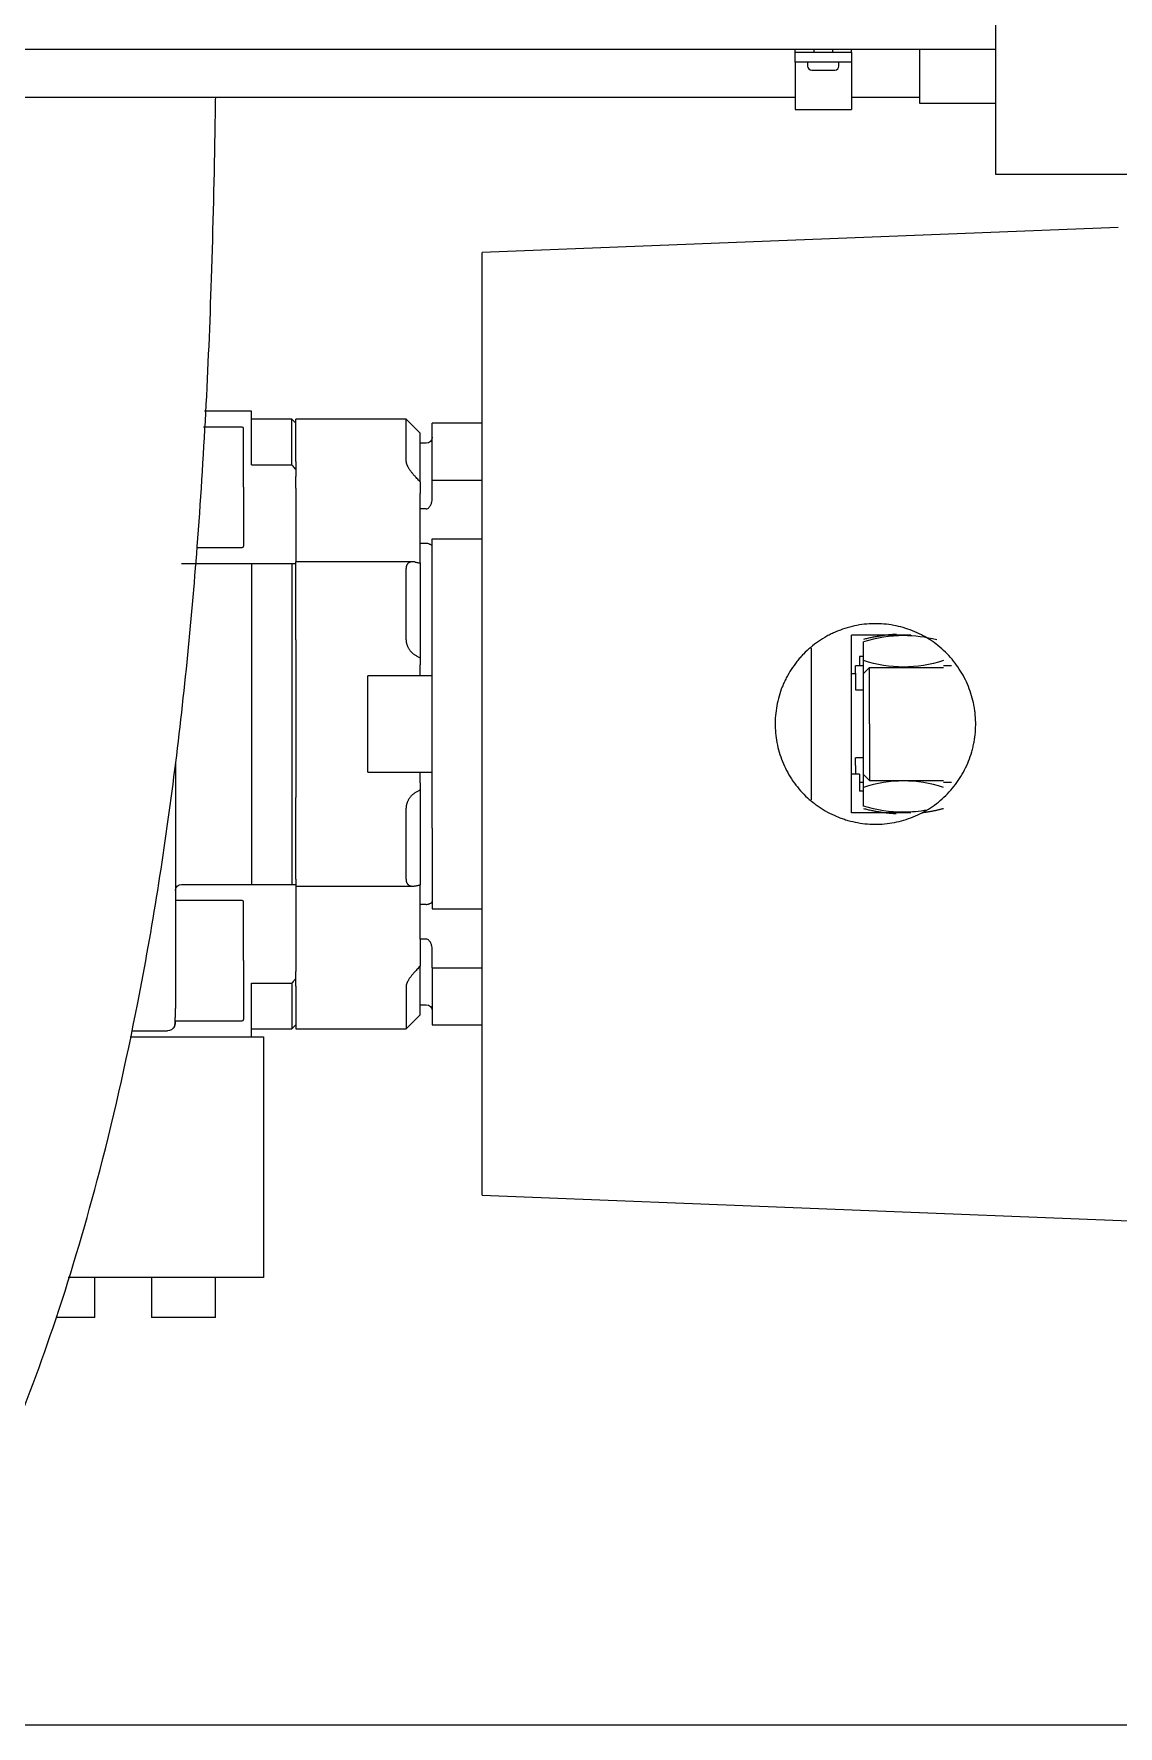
# Model space of a CAD drawing. Header units: millimetres. Extents: x 10462777 to 22643323, y 453826 to 1389191.
# Drawn here: x 11266966.2 to 11267227.9, y 577146.5 to 577555.1 of the extents above; entities that cross this region are included whole.
import ezdxf

# ---------------------------------------------------------------- set-up
doc = ezdxf.new("R2010")
doc.units = ezdxf.units.MM
doc.header["$LTSCALE"] = 200
doc.header["$MEASUREMENT"] = 0
for name, pattern in [('CENTER', [2, 1.25, -0.25, 0.25, -0.25]), ('HIDDEN_KS1', [0.26, 0.18, -0.08]), ('PHANTOM', [2.5, 1.25, -0.25, 0.25, -0.25, 0.25, -0.25])]:
    doc.linetypes.add(name, pattern=pattern)
for name, color, linetype in [('1', 1, 'CENTER'), ('11', 6, 'PHANTOM'), ('3', 3, 'HIDDEN_KS1')]:
    doc.layers.add(name, color=color, linetype=linetype)

msp = doc.modelspace()

# ---------------------------------------------------------------- linework, layer by layer
at = {"layer": '1', "color": 252, "linetype": 'Continuous'}
for p, q in [((11267198.40638, 577523.23633), (11267198.40638, 577562.20246)), ((11266648.83895, 577551.3542), (11267198.40147, 577551.3542)), ((11266776.19122, 577539.80219), (11267149.98634, 577539.80219)), ((11267163.53638, 577539.80219), (11267180.00676, 577539.80219)), ((11267198.40638, 577521.16047), (11267198.40638, 577523.23633)), ((11267309.77246, 577521.16047), (11267198.40638, 577521.16047)), ((11266989.40208, 577312.95431), (11267021.61578, 577312.95431)), ((11267021.61578, 577312.95431), (11267021.61578, 577254.85027)), ((11267021.61578, 577254.85027), (11266974.44029, 577254.85027))]:
    msp.add_line(p, q, dxfattribs=at)
at = {"layer": '11', "color": 252, "linetype": 'Continuous'}
for p, q in [((11267149.98634, 577550.6967), (11267149.98634, 577551.35434)), ((11267149.98634, 577548.27569), (11267149.98634, 577550.6967)), ((11267149.98634, 577550.6967), (11267163.54395, 577550.6967)), ((11267154.44098, 577551.35432), (11267154.44098, 577550.6967)), ((11267159.08931, 577550.6967), (11267159.08931, 577551.35432)), ((11267163.54395, 577550.6967), (11267163.54395, 577551.35434)), ((11267163.54395, 577550.6967), (11267163.54395, 577548.27569)), ((11267180.00676, 577551.35349), (11267180.00676, 577538.34959)), ((11267149.98634, 577548.27569), (11267149.98634, 577536.80014)), ((11267163.54395, 577548.27569), (11267149.98634, 577548.27569)), ((11267152.98838, 577548.27569), (11267152.98838, 577547.30729)), ((11267153.95678, 577546.33889), (11267156.76514, 577546.33889)), ((11267156.76514, 577546.33889), (11267159.57351, 577546.33889)), ((11267160.54191, 577547.30729), (11267160.54191, 577548.27569)), ((11267163.54395, 577548.27569), (11267163.54395, 577536.80014)), ((11267149.98634, 577536.80014), (11267163.54395, 577536.80014)), ((11267180.00676, 577538.34959), (11267198.40613, 577538.34959)), ((11267227.94216, 577508.35066), (11267074.44204, 577502.27666)), ((11267074.44204, 577388.48957), (11267074.44204, 577502.27666)), ((11267018.759, 577464.02483), (11267007.37696, 577464.02483)), ((11267018.759, 577451.06954), (11267018.759, 577464.02483)), ((11267016.47551, 577460.15123), (11267007.17021, 577460.15123)), ((11267016.82219, 577445.62521), (11267016.82219, 577459.80454)), ((11267028.443, 577462.08803), (11267018.759, 577462.08803)), ((11267029.4114, 577461.11963), (11267028.443, 577462.08803)), ((11267028.443, 577451.06954), (11267028.443, 577462.08803)), ((11267056.04243, 577462.08803), (11267029.4114, 577462.08803)), ((11267029.4114, 577451.81924), (11267029.4114, 577462.08803)), ((11267059.43183, 577458.69862), (11267056.04243, 577462.08803)), ((11267056.04243, 577451.81924), (11267056.04243, 577462.08803)), ((11267074.44204, 577461.11963), (11267062.33703, 577461.11963)), ((11267062.33703, 577449.40226), (11267062.33703, 577461.11963)), ((11267059.43183, 577446.95452), (11267059.43183, 577458.69862)), ((11267060.88443, 577456.27762), (11267059.43183, 577456.27762)), ((11267018.759, 577451.06954), (11267028.443, 577451.06954)), ((11267029.4114, 577451.81924), (11267029.4114, 577448.20882)), ((11267029.4114, 577445.42694), (11267029.4114, 577448.20882)), ((11267059.43183, 577446.95452), (11267059.43183, 577444.12631)), ((11267062.33703, 577447.353), (11267062.33703, 577449.40226)), ((11267062.33703, 577447.353), (11267074.44204, 577447.353)), ((11267062.33703, 577442.85823), (11267062.33703, 577447.353)), ((11267016.82219, 577445.62521), (11267016.82219, 577431.44589)), ((11267029.4114, 577445.42694), (11267029.4114, 577427.57818)), ((11267059.43183, 577440.41621), (11267059.43183, 577444.12631)), ((11267060.88443, 577440.41621), (11267059.43183, 577440.41621)), ((11267059.43183, 577432.0653), (11267059.43183, 577440.41621)), ((11267005.61165, 577431.0992), (11267016.47551, 577431.0992)), ((11267060.88443, 577432.0653), (11267059.43183, 577432.0653)), ((11267059.43183, 577427.21648), (11267059.43183, 577432.0653)), ((11267062.33703, 577433.152), (11267074.44204, 577433.152)), ((11267062.33703, 577413.67699), (11267062.33703, 577433.152)), ((11267001.81198, 577427.2256), (11267018.759, 577427.2256)), ((11267018.759, 577427.2256), (11267028.443, 577427.2256)), ((11267018.759, 577427.2256), (11267018.759, 577426.48091)), ((11267028.443, 577427.2256), (11267028.443, 577349.75354)), ((11267057.64586, 577427.64992), (11267029.4114, 577427.64992)), ((11267029.4114, 577425.98739), (11267029.4114, 577427.64992)), ((11267059.43183, 577427.36323), (11267059.43183, 577404.41077)), ((11267018.759, 577426.48091), (11267018.759, 577350.49823)), ((11267029.4114, 577408.80629), (11267029.4114, 577425.98739)), ((11267056.04243, 577408.80629), (11267056.04243, 577425.98739)), ((11267062.33703, 577402.44915), (11267062.33703, 577413.67699)), ((11267029.4114, 577408.80629), (11267029.4114, 577406.20933)), ((11267029.4114, 577406.20933), (11267029.4114, 577370.76982)), ((11267059.43183, 577404.41077), (11267059.43183, 577402.72539)), ((11267059.43183, 577400.11034), (11267059.43183, 577402.72539)), ((11267062.33703, 577374.53), (11267062.33703, 577402.44915)), ((11267074.44204, 577274.70248), (11267074.44204, 577388.48957)), ((11267000.35938, 577378.98648), (11267000.35938, 577326.17533)), ((11267059.43183, 577374.25375), (11267059.43183, 577376.8688)), ((11267059.43183, 577374.25375), (11267059.43183, 577372.56837)), ((11267062.33703, 577363.30216), (11267062.33703, 577374.53)), ((11267029.4114, 577368.17286), (11267029.4114, 577370.76982)), ((11267059.43183, 577372.56837), (11267059.43183, 577349.61591)), ((11267029.4114, 577350.99175), (11267029.4114, 577368.17286)), ((11267056.04243, 577350.99175), (11267056.04243, 577368.17286)), ((11267062.33703, 577363.30216), (11267062.33703, 577343.82714)), ((11267001.81198, 577349.75354), (11267018.759, 577349.75354)), ((11267018.759, 577350.49823), (11267018.759, 577349.75354)), ((11267018.759, 577349.75354), (11267028.443, 577349.75354)), ((11267029.4114, 577350.99175), (11267029.4114, 577349.32922)), ((11267029.4114, 577349.40096), (11267029.4114, 577331.5522)), ((11267029.4114, 577349.32922), (11267057.64586, 577349.32922)), ((11267059.43183, 577344.91384), (11267059.43183, 577349.76267)), ((11267016.47551, 577345.87994), (11267000.35939, 577345.87994)), ((11267016.82219, 577331.35393), (11267016.82219, 577345.53325)), ((11267060.88443, 577344.91384), (11267059.43183, 577344.91384)), ((11267059.43183, 577336.56293), (11267059.43183, 577344.91384)), ((11267062.33703, 577343.82714), (11267074.44204, 577343.82714)), ((11267060.88443, 577336.56293), (11267059.43183, 577336.56293)), ((11267059.43183, 577336.56293), (11267059.43183, 577332.85283)), ((11267059.43183, 577332.85283), (11267059.43183, 577330.02463)), ((11267062.33703, 577329.62614), (11267062.33703, 577334.12092)), ((11267016.82219, 577331.35393), (11267016.82219, 577317.1746)), ((11267029.4114, 577331.5522), (11267029.4114, 577328.77032)), ((11267029.4114, 577325.15991), (11267029.4114, 577328.77032)), ((11267059.43183, 577318.28052), (11267059.43183, 577330.02463)), ((11267062.33703, 577329.62614), (11267062.33703, 577327.57688)), ((11267062.33703, 577329.62614), (11267074.44204, 577329.62614)), ((11267000.35938, 577326.17533), (11267000.35938, 577319.81777)), ((11267018.759, 577325.9096), (11267028.443, 577325.9096)), ((11267018.759, 577312.95431), (11267018.759, 577325.9096)), ((11267028.443, 577325.9096), (11267028.443, 577314.89111)), ((11267029.4114, 577325.15991), (11267029.4114, 577314.89111)), ((11267056.04243, 577325.15991), (11267056.04243, 577314.89111)), ((11267062.33703, 577327.57688), (11267062.33703, 577315.85952)), ((11267059.43183, 577320.70152), (11267060.88443, 577320.70152)), ((11267000.2943, 577316.82792), (11267016.47551, 577316.82792)), ((11267000.35938, 577316.34374), (11267000.35938, 577316.82807)), ((11267056.04243, 577314.89111), (11267059.43183, 577318.28052)), ((11266989.73409, 577314.40691), (11266998.42258, 577314.40691)), ((11267018.759, 577314.89111), (11267028.443, 577314.89111)), ((11267028.443, 577314.89111), (11267029.4114, 577315.85952)), ((11267029.4114, 577314.89111), (11267056.04243, 577314.89111)), ((11267062.33703, 577315.85952), (11267074.44204, 577315.85952)), ((11267074.44204, 577274.70248), (11267258.18169, 577267.43191))]:
    msp.add_line(p, q, dxfattribs=at)
at = {"layer": '11', "color": 95, "linetype": 'Continuous'}
for p, q in [((11267153.8509, 577406.77871), (11267153.8509, 577370.14451)), ((11267177.88519, 577409.92688), (11267163.53491, 577409.92688)), ((11267163.53491, 577367.05226), (11267163.53491, 577409.92688)), ((11267166.44023, 577404.7529), (11267165.47171, 577404.7529)), ((11267165.47171, 577404.7529), (11267165.47171, 577402.51251)), ((11267167.89271, 577402.10916), (11267185.80787, 577402.10916)), ((11267167.89271, 577388.48957), (11267167.89271, 577402.10916)), ((11267164.50331, 577400.60563), (11267163.53491, 577400.60563)), ((11267166.44011, 577376.30979), (11267166.44011, 577400.66936)), ((11267167.89271, 577388.48957), (11267167.89271, 577374.86999)), ((11267165.47171, 577376.37351), (11267163.53491, 577376.37351)), ((11267165.47171, 577376.37351), (11267165.47171, 577372.22624)), ((11267167.89271, 577374.86999), (11267185.80787, 577374.86999)), ((11267166.44023, 577372.22624), (11267165.47171, 577372.22624)), ((11267177.85884, 577367.05226), (11267163.53491, 577367.05226))]:
    msp.add_line(p, q, dxfattribs=at)
at = {"layer": '11', "color": 1, "linetype": 'Continuous'}
for p, q in [((11267166.44011, 577402.5125), (11267164.50331, 577402.5125)), ((11267164.50331, 577400.71907), (11267164.50331, 577402.5125)), ((11267187.74493, 577402.5125), (11267185.80812, 577402.5125)), ((11267164.50331, 577400.71907), (11267164.50331, 577396.7021)), ((11267164.50331, 577396.7021), (11267166.44011, 577396.7021)), ((11267166.44011, 577380.27705), (11267164.50331, 577380.27705)), ((11267164.50331, 577378.48362), (11267164.50331, 577380.27705)), ((11267164.50331, 577378.48362), (11267164.50331, 577376.3734)), ((11267165.47171, 577374.46664), (11267166.44011, 577374.46664)), ((11267185.80812, 577374.46664), (11267187.74493, 577374.46664))]:
    msp.add_line(p, q, dxfattribs=at)
at = {"layer": '11', "color": 60, "linetype": 'Continuous'}
for p, q in [((11267062.33703, 577400.11038), (11267046.84262, 577400.11038)), ((11267046.84262, 577376.86876), (11267046.84262, 577400.11038)), ((11267046.84262, 577376.86876), (11267062.33703, 577376.86876)), ((11266980.89453, 577245.16626), (11266980.89453, 577254.85027)), ((11266994.54898, 577254.85027), (11266994.54898, 577245.16626)), ((11267010.04339, 577245.16626), (11267010.04339, 577254.85027)), ((11266980.89453, 577245.16626), (11266971.50114, 577245.16626)), ((11267010.04339, 577245.16626), (11266994.54898, 577245.16626))]:
    msp.add_line(p, q, dxfattribs=at)
at = {"layer": '11', "color": 252, "linetype": 'Continuous'}
for centre, radius, start, end in [((11267153.95678, 577547.30729), 0.9684, 180, 270), ((11267159.57351, 577547.30729), 0.9684, 270, 0), ((11267016.47551, 577459.80454), 0.34669, 0, 90), ((11267016.47551, 577431.44589), 0.34669, 270, 0), ((11267016.47551, 577345.53325), 0.34669, 0, 90), ((11267016.47551, 577317.1746), 0.34669, 270, 0)]:
    msp.add_arc(centre, radius, start, end, dxfattribs=at)
at = {"layer": '11', "color": 252, "linetype": 'Continuous', "extrusion": (0, 0, -1)}
for centre, radius, start, end in [((-11267060.88443, 577457.73022), 1.4526, 180, 270), ((-11267001.81198, 577348.30094), 1.4526, 0, 90), ((-11267060.88443, 577319.24892), 1.4526, 90, 180), ((-11266998.42258, 577316.34372), 1.9368, 207.7644929, 270)]:
    msp.add_arc(centre, radius, start, end, dxfattribs=at)
at = {"layer": '11', "color": 27, "linetype": 'Continuous'}
msp.add_open_spline([(11266922.8273, 577146.54677), (11266925.32763, 577149.93439), (11266934.06207, 577162.43518), (11266946.65116, 577184.15746), (11266960.02206, 577213.02586), (11266971.62267, 577243.89045), (11266982.45593, 577280.23902), (11266992.49946, 577324.57425), (11267000.56179, 577375.72654), (11267006.33189, 577434.16013), (11267008.99123, 577486.8459), (11267009.83656, 577523.05119), (11267010.05023, 577537.65604), (11267010.07907, 577539.79423)], degree=3, knots=[0, 0, 0, 0, 0.032967563, 0.118787898, 0.191966345, 0.273156127, 0.364284968, 0.471289957, 0.604838856, 0.739314193, 0.894864676, 0.984608326, 1, 1, 1, 1], dxfattribs=at)
at = {"layer": '11', "color": 252, "linetype": 'Continuous'}
for points in [[(11267029.4114, 577449.92771), (11267029.3055, 577450.05291), (11267029.09257, 577450.30441), (11267028.7698, 577450.68498), (11267028.55232, 577450.94098), (11267028.443, 577451.06954)], [(11267056.04243, 577451.81924), (11267056.04243, 577451.78322), (11267056.04665, 577451.70713), (11267056.06587, 577451.58108), (11267056.09824, 577451.44321), (11267056.14374, 577451.29432), (11267056.20334, 577451.13252), (11267056.27773, 577450.9576), (11267056.36737, 577450.76994), (11267056.47262, 577450.56993), (11267056.5954, 577450.35539), (11267056.73631, 577450.12693), (11267056.89545, 577449.88582), (11267057.07457, 577449.63087), (11267057.27385, 577449.3635), (11267057.49219, 577449.08656), (11267057.73, 577448.80081), (11267057.98763, 577448.50732), (11267058.17154, 577448.30864), (11267058.26649, 577448.20882)], [(11267059.43183, 577446.95452), (11267059.30787, 577447.0912), (11267059.05625, 577447.36646), (11267058.66778, 577447.78472), (11267058.40147, 577448.06693), (11267058.26649, 577448.20882)], [(11267028.443, 577427.2256), (11267028.55232, 577427.2256), (11267028.76981, 577427.2256), (11267029.09257, 577427.2256), (11267029.3055, 577427.2256), (11267029.4114, 577427.2256)], [(11267058.26649, 577427.57812), (11267058.17154, 577427.599), (11267057.98763, 577427.63117), (11267057.73, 577427.65252), (11267057.49219, 577427.64883), (11267057.27385, 577427.6222), (11267057.07457, 577427.57439), (11267056.89545, 577427.50766), (11267056.73631, 577427.42445), (11267056.5954, 577427.32612), (11267056.47262, 577427.21473), (11267056.36737, 577427.09239), (11267056.27773, 577426.9592), (11267056.20334, 577426.81645), (11267056.14374, 577426.66558), (11267056.09824, 577426.50765), (11267056.06587, 577426.34137), (11267056.04665, 577426.16804), (11267056.04243, 577426.04821), (11267056.04243, 577425.98739)], [(11267058.26649, 577427.57812), (11267058.40147, 577427.54845), (11267058.66778, 577427.49311), (11267059.05625, 577427.42172), (11267059.30787, 577427.38154), (11267059.43183, 577427.36323)], [(11267056.04243, 577408.80629), (11267056.04243, 577408.73972), (11267056.04648, 577408.60495), (11267056.06493, 577408.39863), (11267056.09601, 577408.18861), (11267056.13972, 577407.97638), (11267056.19676, 577407.76032), (11267056.26798, 577407.54015), (11267056.35392, 577407.3169), (11267056.45462, 577407.09251), (11267056.57167, 577406.86562), (11267056.70607, 577406.63706), (11267056.8583, 577406.40868), (11267057.02858, 577406.18245), (11267057.2186, 577405.95867), (11267057.42774, 577405.74077), (11267057.65464, 577405.53215), (11267057.90008, 577405.33411), (11267058.16365, 577405.14928), (11267058.3503, 577405.03707), (11267058.44629, 577404.9841)], [(11267058.44629, 577404.9841), (11267058.55913, 577404.92184), (11267058.78259, 577404.79627), (11267059.11112, 577404.60503), (11267059.32567, 577404.47579), (11267059.43183, 577404.41077)], [(11267058.44629, 577371.99504), (11267058.3503, 577371.94207), (11267058.16365, 577371.82986), (11267057.90008, 577371.64503), (11267057.65464, 577371.44699), (11267057.42774, 577371.23838), (11267057.2186, 577371.02047), (11267057.02858, 577370.7967), (11267056.8583, 577370.57046), (11267056.70607, 577370.34209), (11267056.57167, 577370.11353), (11267056.45462, 577369.88663), (11267056.35392, 577369.66224), (11267056.26798, 577369.43899), (11267056.19676, 577369.21882), (11267056.13972, 577369.00276), (11267056.09601, 577368.79053), (11267056.06493, 577368.58051), (11267056.04648, 577368.3742), (11267056.04243, 577368.23942), (11267056.04243, 577368.17286)], [(11267059.43183, 577372.56837), (11267059.32567, 577372.50335), (11267059.11112, 577372.37411), (11267058.78259, 577372.18287), (11267058.55913, 577372.0573), (11267058.44629, 577371.99504)], [(11267028.443, 577349.75354), (11267028.55232, 577349.75354), (11267028.76981, 577349.75354), (11267029.09257, 577349.75354), (11267029.3055, 577349.75354), (11267029.4114, 577349.75354)], [(11267056.04243, 577350.99175), (11267056.04243, 577350.93093), (11267056.04665, 577350.81111), (11267056.06587, 577350.63777), (11267056.09824, 577350.47149), (11267056.14374, 577350.31357), (11267056.20334, 577350.1627), (11267056.27773, 577350.01994), (11267056.36737, 577349.88675), (11267056.47262, 577349.76442), (11267056.5954, 577349.65302), (11267056.73631, 577349.55469), (11267056.89545, 577349.47148), (11267057.07457, 577349.40475), (11267057.27385, 577349.35694), (11267057.49219, 577349.33031), (11267057.73, 577349.32662), (11267057.98763, 577349.34797), (11267058.17154, 577349.38014), (11267058.26649, 577349.40102)], [(11267058.26649, 577349.40102), (11267058.40147, 577349.4307), (11267058.66778, 577349.48603), (11267059.05625, 577349.55743), (11267059.30787, 577349.5976), (11267059.43183, 577349.61591)], [(11267058.26649, 577328.77032), (11267058.17154, 577328.67051), (11267057.98763, 577328.47183), (11267057.73, 577328.17833), (11267057.49219, 577327.89258), (11267057.27385, 577327.61564), (11267057.07457, 577327.34827), (11267056.89545, 577327.09332), (11267056.73631, 577326.85221), (11267056.5954, 577326.62375), (11267056.47262, 577326.40921), (11267056.36737, 577326.2092), (11267056.27773, 577326.02154), (11267056.20334, 577325.84662), (11267056.14374, 577325.68482), (11267056.09824, 577325.53593), (11267056.06587, 577325.39806), (11267056.04665, 577325.27201), (11267056.04243, 577325.19592), (11267056.04243, 577325.15991)], [(11267059.43183, 577330.02463), (11267059.30787, 577329.88794), (11267059.05625, 577329.61268), (11267058.66778, 577329.19443), (11267058.40147, 577328.91222), (11267058.26649, 577328.77032)], [(11267029.4114, 577327.05143), (11267029.3055, 577326.92624), (11267029.09257, 577326.67473), (11267028.7698, 577326.29416), (11267028.55232, 577326.03816), (11267028.443, 577325.9096)], [(11267000.1364, 577315.44148), (11267000.14958, 577315.46652), (11267000.17454, 577315.53078), (11267000.20798, 577315.66958), (11267000.23755, 577315.85027), (11267000.26345, 577316.07267), (11267000.28581, 577316.33578), (11267000.30483, 577316.6395), (11267000.32066, 577316.98231), (11267000.33351, 577317.36416), (11267000.34354, 577317.78315), (11267000.35096, 577318.23909), (11267000.35598, 577318.72991), (11267000.35881, 577319.25503), (11267000.35938, 577319.62673), (11267000.35938, 577319.81777)]]:
    msp.add_open_spline(points, degree=3, dxfattribs=at)
for points, knots in [([(11267060.88443, 577440.41621), (11267061.01882, 577440.41621), (11267061.14921, 577440.45355), (11267061.38069, 577440.5731), (11267061.48408, 577440.65495), (11267061.66501, 577440.83557), (11267061.74483, 577440.93635), (11267061.88688, 577441.14837), (11267061.94863, 577441.25882), (11267062.11287, 577441.60072), (11267062.19527, 577441.84516), (11267062.307, 577442.3434), (11267062.33703, 577442.59779), (11267062.33703, 577442.85823)], [0, 0, 0, 0, 0.125, 0.125, 0.25, 0.25, 0.375, 0.375, 0.5, 0.5, 0.75, 0.75, 1, 1, 1, 1]), ([(11267062.33703, 577431.36517), (11267062.33703, 577431.41573), (11267062.30698, 577431.47241), (11267062.19574, 577431.59684), (11267062.11341, 577431.66542), (11267061.9489, 577431.77032), (11267061.8871, 577431.80571), (11267061.74524, 577431.87613), (11267061.66532, 577431.91112), (11267061.4837, 577431.97578), (11267061.38098, 577432.00585), (11267061.14933, 577432.05086), (11267061.01856, 577432.0653), (11267060.88443, 577432.0653)], [0, 0, 0, 0, 0.25, 0.25, 0.5, 0.5, 0.625, 0.625, 0.75, 0.75, 0.875, 0.875, 1, 1, 1, 1]), ([(11267186.22464, 577405.84506), (11267187.36463, 577404.73636), (11267188.37828, 577403.53417), (11267189.71698, 577401.59443), (11267190.13269, 577400.92493), (11267190.90153, 577399.53867), (11267191.25525, 577398.81951), (11267192.19821, 577396.63709), (11267192.67919, 577395.13529), (11267193.09615, 577393.19911), (11267193.17024, 577392.8089), (11267193.29949, 577392.02243), (11267193.35477, 577391.62506), (11267193.49054, 577390.43218), (11267193.54101, 577389.63865), (11267193.57606, 577387.26302), (11267193.44539, 577385.68586), (11267193.08479, 577383.72285), (11267193.00247, 577383.32984), (11267192.8196, 577382.55307), (11267192.71892, 577382.16846), (11267192.38971, 577381.02569), (11267192.13404, 577380.27859), (11267191.55152, 577378.81327), (11267191.22466, 577378.09505), (11267190.49877, 577376.68775), (11267190.09733, 577375.99533), (11267188.80576, 577374.00077), (11267187.82708, 577372.7726), (11267186.18531, 577371.07814), (11267185.60829, 577370.53764), (11267184.39609, 577369.50983), (11267183.76966, 577369.02985), (11267181.83101, 577367.68806), (11267180.46004, 577366.92348), (11267178.28169, 577365.97528), (11267177.53261, 577365.6922), (11267176.0255, 577365.20595), (11267175.26382, 577365.00092), (11267173.72438, 577364.66586), (11267172.94661, 577364.53583), (11267171.3747, 577364.35178), (11267170.5784, 577364.29773), (11267168.17771, 577364.2548), (11267166.59915, 577364.3838), (11267164.26309, 577364.80577), (11267163.48974, 577364.98479), (11267162.33795, 577365.3124), (11267161.95433, 577365.43186), (11267161.19705, 577365.68846), (11267160.82304, 577365.82564), (11267158.9757, 577366.5551), (11267157.56985, 577367.27677), (11267155.90185, 577368.35116), (11267155.57275, 577368.57473), (11267154.92373, 577369.03958), (11267154.60386, 577369.2809), (11267153.66854, 577370.02345), (11267153.07361, 577370.54578), (11267151.37231, 577372.1927), (11267150.34856, 577373.39644), (11267148.98418, 577375.36753), (11267148.56405, 577376.04409), (11267147.79586, 577377.42738), (11267147.44694, 577378.13537), (11267146.81894, 577379.58392), (11267146.53985, 577380.32448), (11267146.05309, 577381.83901), (11267145.84496, 577382.61657), (11267145.34242, 577384.9511), (11267145.16329, 577386.52224), (11267145.1258, 577388.90093), (11267145.15226, 577389.6992), (11267145.28519, 577391.29629), (11267145.39065, 577392.08492), (11267145.82002, 577394.42213), (11267146.25585, 577395.94229), (11267146.99122, 577397.79432), (11267147.14839, 577398.1633), (11267147.47936, 577398.88979), (11267147.65319, 577399.24755), (11267148.19921, 577400.30467), (11267148.5959, 577400.98794), (11267149.45363, 577402.31232), (11267149.91468, 577402.95343), (11267150.65524, 577403.88317), (11267150.91027, 577404.18775), (11267151.437, 577404.78608), (11267151.70909, 577405.08015), (11267153.0967, 577406.50744), (11267154.30326, 577407.52532), (11267156.25532, 577408.87098), (11267156.92989, 577409.28911), (11267157.97887, 577409.8692), (11267158.33455, 577410.05452), (11267159.05027, 577410.40523), (11267159.4113, 577410.57118), (11267161.23204, 577411.3547), (11267162.73809, 577411.83484), (11267165.07234, 577412.3328), (11267165.86745, 577412.46174), (11267167.45204, 577412.63861), (11267168.24343, 577412.68742), (11267170.61496, 577412.71792), (11267172.1945, 577412.58445), (11267175.33823, 577412.00055), (11267176.85364, 577411.55963), (11267179.04673, 577410.68477), (11267179.76432, 577410.3573), (11267180.82025, 577409.8111), (11267181.16964, 577409.61936), (11267181.85623, 577409.22021), (11267182.19359, 577409.0128), (11267183.85114, 577407.93706), (11267185.08466, 577406.95377), (11267186.22464, 577405.84506)], [0, 0, 0, 0, 0.03125, 0.03125, 0.046875, 0.046875, 0.0625, 0.0625, 0.09375, 0.09375, 0.1015625, 0.1015625, 0.109375, 0.109375, 0.125, 0.125, 0.15625, 0.15625, 0.1640625, 0.1640625, 0.171875, 0.171875, 0.1875, 0.1875, 0.203125, 0.203125, 0.21875, 0.21875, 0.25, 0.25, 0.265625, 0.265625, 0.28125, 0.28125, 0.3125, 0.3125, 0.328125, 0.328125, 0.34375, 0.34375, 0.359375, 0.359375, 0.375, 0.375, 0.40625, 0.40625, 0.421875, 0.421875, 0.4296875, 0.4296875, 0.4375, 0.4375, 0.46875, 0.46875, 0.4765625, 0.4765625, 0.484375, 0.484375, 0.5, 0.5, 0.53125, 0.53125, 0.546875, 0.546875, 0.5625, 0.5625, 0.578125, 0.578125, 0.59375, 0.59375, 0.625, 0.625, 0.640625, 0.640625, 0.65625, 0.65625, 0.6875, 0.6875, 0.6953125, 0.6953125, 0.703125, 0.703125, 0.71875, 0.71875, 0.734375, 0.734375, 0.7421875, 0.7421875, 0.75, 0.75, 0.78125, 0.78125, 0.796875, 0.796875, 0.8046875, 0.8046875, 0.8125, 0.8125, 0.84375, 0.84375, 0.859375, 0.859375, 0.875, 0.875, 0.90625, 0.90625, 0.9375, 0.9375, 0.953125, 0.953125, 0.9609375, 0.9609375, 0.96875, 0.96875, 1, 1, 1, 1]), ([(11267060.88443, 577344.91384), (11267061.01882, 577344.91384), (11267061.14921, 577344.92828), (11267061.38069, 577344.97322), (11267061.48408, 577345.00349), (11267061.66501, 577345.06792), (11267061.74483, 577345.10282), (11267061.88688, 577345.17331), (11267061.94863, 577345.20867), (11267062.11287, 577345.31334), (11267062.19527, 577345.38183), (11267062.307, 577345.50669), (11267062.33703, 577345.56343), (11267062.33703, 577345.61397)], [0, 0, 0, 0, 0.125, 0.125, 0.25, 0.25, 0.375, 0.375, 0.5, 0.5, 0.75, 0.75, 1, 1, 1, 1]), ([(11267062.33703, 577334.12092), (11267062.33703, 577334.38148), (11267062.30698, 577334.63549), (11267062.19574, 577335.1322), (11267062.11341, 577335.37714), (11267061.9489, 577335.71983), (11267061.8871, 577335.83038), (11267061.74524, 577336.04223), (11267061.66532, 577336.14327), (11267061.4837, 577336.32457), (11267061.38098, 577336.40586), (11267061.14933, 577336.52557), (11267061.01856, 577336.56293), (11267060.88443, 577336.56293)], [0, 0, 0, 0, 0.25, 0.25, 0.5, 0.5, 0.625, 0.625, 0.75, 0.75, 0.875, 0.875, 1, 1, 1, 1]), ([(11267000.09988, 577315.37527), (11267000.09992, 577315.37536), (11267000.11225, 577315.39591), (11267000.15532, 577315.47716), (11267000.18591, 577315.53782), (11267000.25109, 577315.69925), (11267000.28572, 577315.80029), (11267000.33982, 577316.04243), (11267000.35938, 577316.18312), (11267000.35938, 577316.34374)], [0, 0, 0, 0, 0.25, 0.25, 0.5, 0.5, 0.75, 0.75, 1, 1, 1, 1])]:
    msp.add_open_spline(points, degree=3, knots=knots, dxfattribs=at)
at = {"layer": '11', "color": 1, "linetype": 'Continuous'}
for points, degree in [([(11267174.43834, 577410.1178), (11267170.43995, 577409.93304), (11267166.44011, 577408.87288)], 2), ([(11267166.44011, 577403.80829), (11267166.44011, 577405.34636), (11267166.44011, 577406.8555), (11267166.44011, 577408.32719)], 3), ([(11267185.80812, 577403.80829), (11267182.58012, 577402.76016), (11267176.12412, 577401.71203), (11267169.66811, 577402.76016), (11267166.44011, 577403.80829)], 3), ([(11267166.44011, 577400.28515), (11267166.44011, 577401.35441), (11267166.44011, 577402.53801), (11267166.44011, 577403.80829)], 3), ([(11267185.80812, 577373.17085), (11267182.58012, 577374.21898), (11267176.12412, 577375.26711), (11267169.66811, 577374.21898), (11267166.44011, 577373.17085)], 3), ([(11267166.44011, 577368.65195), (11267166.44011, 577370.12364), (11267166.44011, 577371.63278), (11267166.44011, 577373.17085)], 3), ([(11267166.44011, 577368.10626), (11267170.41479, 577367.05224), (11267174.38946, 577366.86344)], 2), ([(11267180.5939, 577367.09579), (11267183.20101, 577367.41489), (11267185.80812, 577368.10626)], 2)]:
    msp.add_open_spline(points, degree=degree, dxfattribs=at)
for points, knots in [([(11267184.14732, 577408.79192), (11267181.47292, 577409.47008), (11267175.57051, 577410.21842), (11267169.66811, 577409.31517), (11267166.44011, 577408.32719)], [0, 0, 0, 0, 0.453103599, 1, 1, 1, 1]), ([(11267166.44011, 577373.17085), (11267166.44011, 577374.81005), (11267166.44011, 577377.79981), (11267166.44011, 577381.06153), (11267166.44011, 577382.76918), (11267166.44011, 577382.92601), (11267166.44011, 577382.78797)], [0, 0, 0, 0, 0.257685557, 0.515371114, 0.773056671, 1, 1, 1, 1]), ([(11267181.85009, 577367.6881), (11267179.94143, 577367.34269), (11267174.80477, 577366.8779), (11267169.66811, 577367.66397), (11267166.44011, 577368.65195)], [0, 0, 0, 0, 0.371575524, 1, 1, 1, 1])]:
    msp.add_open_spline(points, degree=3, knots=knots, dxfattribs=at)
at = {"layer": '11', "color": 95, "linetype": 'Continuous'}
for points in [[(11267167.89271, 577402.10916), (11267167.73594, 577401.94539), (11267167.41931, 577401.62022), (11267166.93518, 577401.14013), (11267166.60616, 577400.82534), (11267166.44011, 577400.66936)], [(11267166.44011, 577376.30979), (11267166.60612, 577376.15385), (11267166.93507, 577375.83913), (11267167.4194, 577375.35883), (11267167.73598, 577375.03371), (11267167.89271, 577374.86999)]]:
    msp.add_open_spline(points, degree=3, dxfattribs=at)
at = {"layer": '3', "color": 252, "linetype": 'Continuous'}
msp.add_line((11266448.37096, 577146.86971), (11268278.64836, 577146.86971), dxfattribs=at)

doc.saveas('drawing.dxf')
